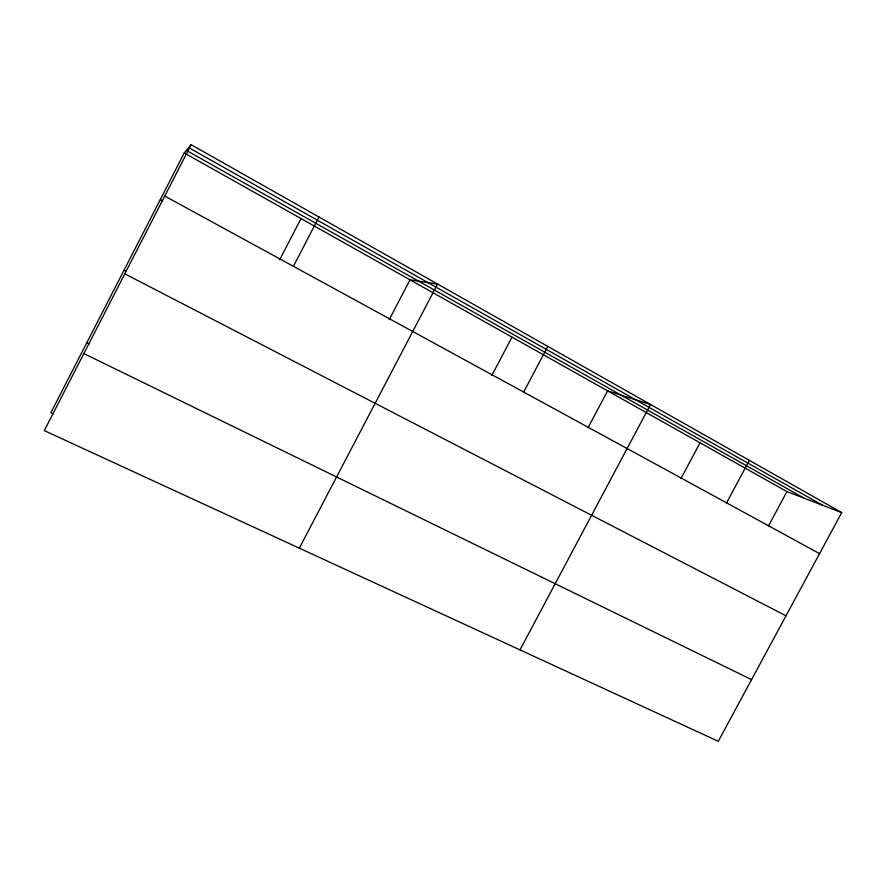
<?xml version="1.0" encoding="UTF-8"?>
<svg xmlns="http://www.w3.org/2000/svg" width="886" height="886" viewBox="0 0 886 886"><rect width="100%" height="100%" fill="white"/><g stroke="black" fill="none" stroke-linecap="round" stroke-linejoin="round"><path stroke-width="1.33" d="M191.121 144.695L44.3 430.596L718.28 741.305L841.7 512.595L191.121 144.695L184.244 152.946L50.845 412.754L53.326 413.906M279.611 259.875L301.019 218.565M293.41 266.321L318.993 217.004M389.242 319.58L410.019 279.821L437.551 284.052L299.324 548.168M491.819 375.431L511.997 337.123M523.681 392.066L547.781 346.382M588.005 427.805L607.608 390.848L650.534 404.492L519.993 649.903M681.024 478.451L700.062 442.801M726.575 502.86L749.346 460.366M768.439 526.029L786.934 491.619L841.7 512.595M83.849 353.569L751.572 679.617M86.806 342.716L89.264 343.934M124.018 270.252L126.454 271.515M124.804 273.829L786.004 615.814M160.288 199.605L162.714 200.923M164.741 196.061L819.55 553.628M184.244 152.946L786.934 491.619M188.707 147.597L822.662 505.308M186.37 150.399L804.067 498.176"/></g></svg>
